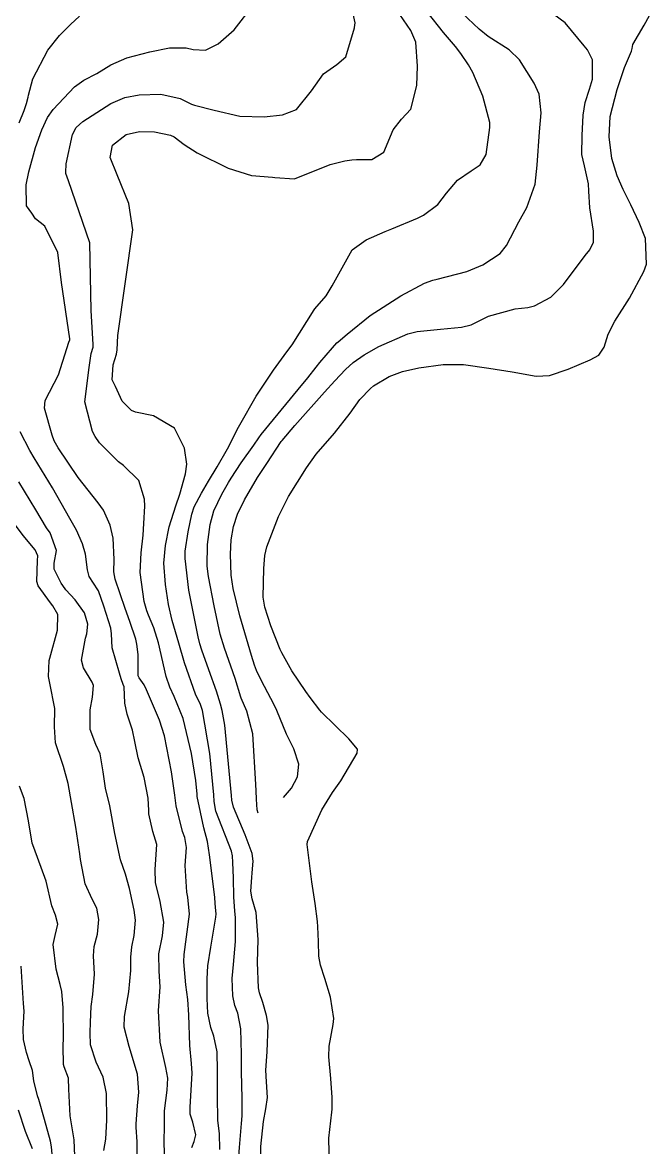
# Model space of a CAD drawing. Header units: feet. Extents: x 1313198 to 1317500, y 385000 to 389511.
# Drawn here: x 1316829.9 to 1317014.5, y 385331.3 to 385662.6 of the extents above; entities that cross this region are included whole.
import ezdxf

# ---------------------------------------------------------------- set-up
doc = ezdxf.new("R2010")
doc.units = ezdxf.units.FT
doc.layers.add('C-TOPO-MAJR', color=32, linetype='CONTINUOUS')

msp = doc.modelspace()

# ---------------------------------------------------------------- linework, layer by layer
at = {"layer": 'C-TOPO-MAJR'}
for points in [[(1316842.65, 385618.35), (1316842.72, 385620.92), (1316844.62, 385629.58), (1316845.72, 385631.6), (1316847.66, 385633.43), (1316855.92, 385638.71), (1316860.04, 385640.45), (1316864.22, 385641.3), (1316870.58, 385641.48), (1316876.31, 385640.22), (1316879.67, 385638.54), (1316880.54, 385638.2), (1316886.29, 385636.79), (1316893.84, 385634.98), (1316901.05, 385634.78), (1316906.41, 385635.35), (1316910.61, 385636.96), (1316915.02, 385642.39), (1316918.5, 385647.47), (1316922.45, 385650.18), (1316925.1, 385652.47), (1316927.63, 385660.95), (1316927.66, 385661.05), (1316927.89, 385662.49), (1316926.04, 385670.91)], [(1316832.59, 385606.38), (1316831.1, 385608.62), (1316830.98, 385614.8), (1316831.7, 385618.59), (1316833.66, 385625.75), (1316835.57, 385630.93), (1316837.28, 385634.6), (1316838.87, 385636.94), (1316845.23, 385643.59), (1316847.98, 385645.55), (1316851.74, 385647.58), (1316855.89, 385650.07), (1316860.57, 385652.18), (1316867.36, 385653.91), (1316873.22, 385655.09), (1316878.07, 385655.1), (1316880.16, 385654.63), (1316883.73, 385654.44), (1316887.46, 385656.31), (1316892.23, 385660.43), (1316897.98, 385667.84)], [(1316857.76, 385617.66), (1316855.67, 385622.82), (1316856.37, 385626.48), (1316860.38, 385629.53), (1316864.32, 385630.5), (1316868.77, 385630.37), (1316873.47, 385629.36), (1316874.5, 385628.85), (1316877.53, 385626.6), (1316881.37, 385624.13), (1316890.48, 385619.7), (1316897.32, 385617.55), (1316903.48, 385616.97), (1316904.15, 385616.87), (1316909.96, 385616.54), (1316920.51, 385620.76), (1316924.81, 385621.83), (1316926.87, 385622.11), (1316928.27, 385622.19), (1316932.73, 385622.22), (1316936.26, 385624.39), (1316939.09, 385630.95), (1316941.5, 385634.1), (1316944.27, 385637.08), (1316945.99, 385644.03), (1316946.18, 385649.7), (1316945.75, 385656.75), (1316944.21, 385660.21), (1316941.03, 385664.9)], [(1316899.94, 385327.04), (1316900.1, 385331.61), (1316900.82, 385338.96), (1316901.57, 385342.62), (1316902.03, 385345.99), (1316901.7, 385350.65), (1316901.55, 385354.06), (1316901.96, 385359.47), (1316902.19, 385367.28), (1316901.77, 385370.14), (1316900.69, 385374), (1316899.71, 385376.82), (1316899.38, 385378.27), (1316899.1, 385385.74), (1316899.28, 385392.51), (1316898.74, 385400.51), (1316897.56, 385404.49), (1316897.17, 385406.75), (1316897.4, 385410.83), (1316897.55, 385412.13), (1316897.81, 385415.61), (1316897.53, 385417.85), (1316895.49, 385423.32), (1316892.04, 385431.46), (1316891.51, 385433.54), (1316891.39, 385434.92), (1316889.5, 385455.65), (1316888.72, 385460), (1316888.21, 385461.86), (1316887.01, 385465.62), (1316884.72, 385471.98), (1316882.68, 385477.76), (1316882.12, 385479.59), (1316881.59, 385481.66), (1316878.89, 385495.42), (1316877.74, 385504.76), (1316877.78, 385506.85), (1316878.68, 385512.6), (1316879.72, 385517.81), (1316880.44, 385519.92), (1316882.61, 385523.98), (1316884.7, 385527.51), (1316887.24, 385531.76), (1316890.25, 385537), (1316893.5, 385543.4), (1316893.84, 385544.09), (1316898.66, 385552.52), (1316903.81, 385560.14), (1316906.9, 385564.54), (1316907.42, 385565.23), (1316909.3, 385567.62), (1316915.81, 385577.95), (1316916, 385578.2), (1316919.29, 385582.05), (1316921.12, 385585.06), (1316926.96, 385595.57), (1316931.08, 385598.57), (1316936.69, 385601.02), (1316938.67, 385601.75), (1316946.26, 385604.9), (1316948.03, 385605.78), (1316952.18, 385609), (1316954.73, 385612.31), (1316957.98, 385616.1), (1316962.07, 385618.9), (1316964.64, 385620.69), (1316966.4, 385623.7), (1316967.54, 385631.64), (1316967.48, 385633.1), (1316965.5, 385640.91), (1316962.54, 385647.85), (1316961.27, 385650.13), (1316959.01, 385653.4), (1316957.36, 385655.46), (1316953.83, 385659.63), (1316949.1, 385665.72)], [(1316899.26, 385429.71), (1316899.03, 385430.71), (1316898.79, 385433.83), (1316898.65, 385436.27), (1316898.64, 385438.2), (1316897.7, 385453.11), (1316895.93, 385459.72), (1316894.28, 385463.55), (1316894.15, 385463.93), (1316892.51, 385469.41), (1316889.38, 385478.33), (1316888.14, 385482.44), (1316886.29, 385490.82), (1316884.64, 385499.45), (1316884.3, 385502.51), (1316884.39, 385508.81), (1316885.17, 385514.77), (1316886.26, 385518.77), (1316888.56, 385523.68), (1316890.57, 385527.11), (1316891.35, 385528.37), (1316894.32, 385532.9), (1316897.97, 385538.07), (1316899.46, 385540.29), (1316900.14, 385541.22), (1316911.04, 385554.48), (1316913.92, 385557.91), (1316916.34, 385561.06), (1316917.42, 385562.46), (1316921.16, 385566.79), (1316922.43, 385568.18), (1316922.83, 385568.55), (1316925.49, 385570.76), (1316932.23, 385576.32), (1316941.31, 385582.07), (1316948.26, 385585.77), (1316950.71, 385586.66), (1316951.98, 385586.93), (1316960.77, 385589.21), (1316965.45, 385591.17), (1316970.57, 385594.54), (1316972.4, 385596.93), (1316976.02, 385603.86), (1316978.44, 385608.06), (1316980.84, 385614.91), (1316981.43, 385620.52), (1316982.12, 385630.35), (1316982.65, 385635.94), (1316982.08, 385641.46), (1316980.61, 385644.69), (1316976.27, 385651.52), (1316973.24, 385654.52), (1316967.07, 385658.47), (1316964.41, 385660.59), (1316959.4, 385665.28)], [(1316906.78, 385434.31), (1316909.11, 385437.12), (1316910.9, 385440.42), (1316911.25, 385444.2), (1316909.79, 385448.67), (1316907.62, 385452.99), (1316904.79, 385459.94), (1316904.01, 385461.63), (1316901.2, 385466.99), (1316899.31, 385470.68), (1316898.83, 385471.74), (1316898.24, 385473.36), (1316897.31, 385476.17), (1316893.85, 385487.83), (1316891.93, 385495.89), (1316891.36, 385499.84), (1316891.16, 385506), (1316891.35, 385510.17), (1316891.99, 385514.15), (1316893.22, 385517.75), (1316895.29, 385521.95), (1316899.13, 385528.55), (1316901.81, 385532.66), (1316906.09, 385539.19), (1316906.32, 385539.51), (1316910.05, 385543.9), (1316918.78, 385553.7), (1316921.82, 385557.06), (1316924.98, 385560.33), (1316927.28, 385562.41), (1316930.52, 385564.73), (1316934.87, 385567.16), (1316943.41, 385570.87), (1316946.15, 385571.52), (1316953, 385572.25), (1316959.22, 385572.81), (1316962.06, 385573.55), (1316967.13, 385576.08), (1316975, 385578.27), (1316978.76, 385578.64), (1316980.69, 385579.11), (1316985.49, 385581.66), (1316989.26, 385585.45), (1316995.59, 385593.99), (1316996.98, 385595.61), (1316998.05, 385597.83), (1316998.04, 385601.1), (1316996.99, 385607.97), (1316996.64, 385612.93), (1316996.58, 385615.06), (1316995.36, 385620.32), (1316994.63, 385623.72), (1316994.69, 385629.26), (1316995.04, 385635.29), (1316995.63, 385639), (1316996.87, 385642.96), (1316997.73, 385645.84), (1316997.72, 385651.6), (1316996.26, 385654.46), (1316995.29, 385655.7), (1316989.73, 385662.47), (1316986.4, 385664.93)], [(1316828.93, 385632.99), (1316830.38, 385636.65), (1316831.08, 385638.75), (1316831.55, 385640.58), (1316831.66, 385641.13), (1316832.95, 385646), (1316837.3, 385654.37), (1316840.79, 385658.69), (1316844.04, 385661.96), (1316846.71, 385664.4)], [(1316920.27, 385325.71), (1316920.12, 385333.99), (1316921.02, 385341.69), (1316921.12, 385342.58), (1316921.07, 385345.97), (1316920.69, 385351.64), (1316920.14, 385358.02), (1316920.16, 385361.13), (1316921.37, 385367.54), (1316921.55, 385369.28), (1316920.55, 385375.59), (1316918.94, 385381.09), (1316917.66, 385384.98), (1316917.16, 385387.61), (1316917.04, 385391.98), (1316916.9, 385396.24), (1316916.77, 385397.78), (1316916.12, 385403.14), (1316915.13, 385409.5), (1316914.87, 385411.05), (1316913.74, 385420.47), (1316913.84, 385421.43), (1316918.06, 385430.76), (1316921.22, 385435.79), (1316923.62, 385439.24), (1316928.49, 385447.35), (1316928.56, 385448.6), (1316925.95, 385451.62), (1316917.97, 385459.5), (1316917.49, 385460.05), (1316914.6, 385463.82), (1316913.29, 385465.56), (1316909.23, 385471.66), (1316906.29, 385476.98), (1316906.01, 385477.53), (1316905.81, 385477.97), (1316903.03, 385484.91), (1316901.23, 385490.37), (1316900.73, 385493.37), (1316900.91, 385501.75), (1316901.3, 385505.65), (1316901.87, 385508.13), (1316905.23, 385517.08), (1316908.22, 385522.98), (1316913.48, 385531.42), (1316916.41, 385535.46), (1316921.76, 385541.63), (1316926.4, 385547.52), (1316929.25, 385551.52), (1316932.36, 385554.82), (1316933.26, 385555.53), (1316937.91, 385558.32), (1316941.8, 385559.81), (1316946.59, 385560.86), (1316953.8, 385561.88), (1316959.8, 385561.82), (1316967.18, 385560.78), (1316974.08, 385559.68), (1316981.17, 385558.45), (1316985.09, 385558.57), (1316990.57, 385560.49), (1316997.05, 385563.24), (1316999.6, 385564.61), (1317001.19, 385566.98), (1317002.38, 385570.77), (1317004.32, 385574.63), (1317008.62, 385581.39), (1317012.86, 385589.2), (1317013.64, 385591.44), (1317013.33, 385599), (1317011.53, 385603.67), (1317009, 385608.82), (1317006.75, 385613.39), (1317004.98, 385617.37), (1317003.45, 385622.5), (1317002.63, 385628.86), (1317003.01, 385634.88), (1317005.02, 385642.85), (1317007.22, 385649.3), (1317009.22, 385654.07), (1317009.43, 385654.95), (1317009.68, 385656.07), (1317012.96, 385661.82), (1317014.55, 385664.64)], [(1316849.53, 385561), (1316850.07, 385565.09), (1316850.66, 385567), (1316850.73, 385567.77), (1316850.09, 385577.78), (1316849.73, 385597.67), (1316843.41, 385615.93), (1316842.65, 385618.11), (1316842.65, 385618.35)], [(1316857.23, 385555.38), (1316856.33, 385557.35), (1316856.58, 385561.78), (1316857.55, 385564.91), (1316857.73, 385566.14), (1316857.93, 385570.41), (1316862.42, 385601.54), (1316861.16, 385609.22), (1316857.76, 385617.66)], [(1316842.96, 385566.52), (1316843.57, 385568.41), (1316843.78, 385569.1), (1316843.8, 385569.37), (1316841.35, 385586), (1316840.29, 385594.79), (1316836.45, 385602.59), (1316833.69, 385604.71), (1316832.59, 385606.38)], [(1316879.75, 385331.25), (1316880.4, 385333.05), (1316880.97, 385335), (1316880.04, 385338.69), (1316879.3, 385341.1), (1316879.25, 385343.12), (1316879.87, 385353.18), (1316879.67, 385356.05), (1316879.18, 385361.34), (1316878.87, 385370.36), (1316878.53, 385374.89), (1316878.02, 385379.19), (1316877.37, 385385.99), (1316877.54, 385388.16), (1316879.1, 385399.97), (1316878.57, 385404.98), (1316878.26, 385406.42), (1316877.77, 385414.35), (1316878.16, 385419.61), (1316877.68, 385422.6), (1316877, 385424.37), (1316875.14, 385431.9), (1316874.75, 385435.01), (1316873.77, 385441.88), (1316871.74, 385452.48), (1316870.21, 385457.1), (1316866.41, 385466.06), (1316865.73, 385467.51), (1316864.2, 385469.6), (1316863.98, 385470.16), (1316863.94, 385476.48), (1316863.57, 385479.45), (1316863.22, 385480.95), (1316861.53, 385486.18), (1316860.13, 385490.04), (1316857.16, 385498.65), (1316856.8, 385500.82), (1316856.88, 385504.47), (1316856.58, 385510.67), (1316855.72, 385514.51), (1316853.71, 385518.97), (1316852.21, 385521.13), (1316846.29, 385528.55), (1316840.4, 385537.34), (1316839.25, 385539.4), (1316838.58, 385541), (1316836.35, 385548.98), (1316836.58, 385551.22), (1316840.5, 385558.82), (1316842.96, 385566.52)], [(1316888.03, 385330.7), (1316887.92, 385335.38), (1316887.44, 385339.26), (1316887.27, 385346.49), (1316887.35, 385353.87), (1316887.18, 385359.43), (1316886.25, 385364.1), (1316885.32, 385366.62), (1316884.45, 385370.83), (1316884.26, 385375.17), (1316884.22, 385380.98), (1316884.5, 385384.81), (1316885.33, 385390.29), (1316886.79, 385399.1), (1316886.87, 385400.12), (1316886.74, 385401.96), (1316886.66, 385403.22), (1316886.56, 385404.88), (1316885.01, 385416.8), (1316884.94, 385417.43), (1316884.32, 385421.38), (1316883.29, 385425.42), (1316881.37, 385434.68), (1316881.3, 385435.35), (1316880.9, 385439.33), (1316879.61, 385447.29), (1316877.22, 385457.58), (1316874.59, 385464.12), (1316873.25, 385466.81), (1316872.18, 385469.98), (1316869.93, 385479.91), (1316868.54, 385484.28), (1316867.02, 385488.08), (1316866.54, 385489.36), (1316865.74, 385492.09), (1316864.53, 385500.58), (1316864.87, 385506.36), (1316865.45, 385511.57), (1316865.66, 385515.06), (1316865.87, 385520.12), (1316865.79, 385522.21), (1316864.18, 385527.68), (1316859.59, 385532.14), (1316858.17, 385533.2), (1316852.57, 385538.77), (1316851.28, 385540.61), (1316850.45, 385542.11), (1316848.2, 385550.89), (1316849.53, 385561)], [(1316893.44, 385326.23), (1316893.8, 385331.29), (1316894.41, 385338.38), (1316894.61, 385340.62), (1316894.57, 385345.7), (1316894.34, 385353.69), (1316894.35, 385358.79), (1316894.2, 385366.27), (1316893.27, 385370.79), (1316892.42, 385373.12), (1316891.87, 385375.96), (1316891.66, 385381.03), (1316891.99, 385385.21), (1316892.61, 385391.94), (1316892.63, 385398.94), (1316892.44, 385400.98), (1316892.1, 385405.04), (1316892.04, 385410.66), (1316891.81, 385415.25), (1316891.7, 385417.14), (1316891.39, 385418.53), (1316886.86, 385430.28), (1316886.31, 385433.16), (1316886.23, 385435.14), (1316885.1, 385447.29), (1316882.89, 385459.97), (1316882.26, 385461.75), (1316880.85, 385464.76), (1316877.57, 385473.97), (1316875.9, 385479.75), (1316873.93, 385486.42), (1316872.83, 385491.18), (1316872.01, 385497.03), (1316871.54, 385503.39), (1316872.01, 385508.56), (1316873.12, 385514.03), (1316875.02, 385520.2), (1316876.19, 385523.62), (1316877.89, 385529.65), (1316878.25, 385532.53), (1316877.62, 385537.18), (1316874.65, 385543.14), (1316868.46, 385546.71), (1316863.16, 385547.79), (1316861.97, 385548.3), (1316859.22, 385551.01), (1316857.23, 385555.38)], [(1316871.84, 385325.72), (1316871.65, 385333.09), (1316871.71, 385337.6), (1316871.7, 385339.98), (1316871.67, 385342.12), (1316872.49, 385348.21), (1316872.72, 385351.65), (1316872.11, 385354.86), (1316870.39, 385362.32), (1316869.98, 385371.53), (1316870.42, 385378.57), (1316870.16, 385383.2), (1316870.02, 385388.27), (1316871.08, 385393.64), (1316871.51, 385397.67), (1316870.4, 385403.73), (1316869.08, 385409.28), (1316868.95, 385413.15), (1316869.4, 385420.51), (1316868.24, 385424.29), (1316867.05, 385429.51), (1316867.05, 385430.48), (1316866.93, 385434.16), (1316865.72, 385440.2), (1316863.96, 385445.99), (1316862.99, 385450.85), (1316862.31, 385454.18), (1316860.72, 385458.85), (1316859.99, 385462.08), (1316859.79, 385466.92), (1316859.55, 385467.65), (1316858.9, 385469.24), (1316858.45, 385470.99), (1316856.28, 385478.44), (1316856.13, 385482.57), (1316855.92, 385484.25), (1316853.79, 385490.72), (1316852.22, 385495.23), (1316852.06, 385495.53), (1316849.53, 385499.41), (1316849.02, 385501.37), (1316848.42, 385505.97), (1316847.59, 385509.04), (1316845.75, 385513.03), (1316843.83, 385516.46), (1316838.69, 385525.5), (1316833.33, 385534.4), (1316832.05, 385536.5), (1316829.21, 385542.02)], [(1316863.77, 385325.25), (1316863.61, 385332.94), (1316863.38, 385337.24), (1316863.34, 385338.28), (1316863.72, 385343.53), (1316864.17, 385347.61), (1316863.74, 385352.84), (1316861.26, 385361.01), (1316859.81, 385366.72), (1316859.9, 385369.82), (1316861.15, 385377.07), (1316861.79, 385383.44), (1316861.79, 385387.33), (1316862.06, 385390.35), (1316862.78, 385393.68), (1316863.18, 385398.18), (1316862.74, 385401.21), (1316861.37, 385407.53), (1316860.21, 385411.74), (1316858.73, 385415.99), (1316857.08, 385423.77), (1316855.62, 385431.87), (1316854.36, 385437.1), (1316853.67, 385441.94), (1316852.77, 385447.19), (1316851.47, 385449.93), (1316849.78, 385454.35), (1316849.8, 385460.18), (1316850.46, 385463.87), (1316850.74, 385467.32), (1316850.43, 385468.32), (1316847.85, 385472.5), (1316847.3, 385474.76), (1316848.47, 385481.31), (1316848.83, 385482.53), (1316849.14, 385485.38), (1316848.11, 385488.72), (1316845.34, 385492.54), (1316842.68, 385495.51), (1316842.47, 385495.77), (1316841.31, 385497.44), (1316839.16, 385501.61), (1316839.22, 385503.3), (1316839.86, 385507.03), (1316838.02, 385512.25), (1316836.99, 385513.79), (1316833.83, 385519.02), (1316828.78, 385527.33)], [(1316853.87, 385330.43), (1316854.42, 385333.75), (1316854.72, 385339.34), (1316854.61, 385347.22), (1316853.63, 385351.96), (1316851.55, 385356.45), (1316849.9, 385361.48), (1316849.84, 385365.09), (1316849.93, 385368.16), (1316850.1, 385372.83), (1316850.61, 385376.31), (1316851.11, 385382.33), (1316850.74, 385387.7), (1316850.99, 385390.44), (1316851.96, 385394.09), (1316852.37, 385398.39), (1316851.77, 385401.71), (1316850.41, 385404.36), (1316848.3, 385408.9), (1316846.97, 385416.12), (1316846.8, 385417.74), (1316845.57, 385425.63), (1316844.28, 385432.85), (1316843.37, 385438.51), (1316841.94, 385443.46), (1316839.63, 385450.45), (1316839.32, 385455.14), (1316839.44, 385460.59), (1316837.97, 385468.02), (1316837.54, 385469.97), (1316837.76, 385474.66), (1316837.93, 385475.37), (1316840.18, 385483.57), (1316840.29, 385488.23), (1316838.77, 385490.82), (1316838.11, 385491.63), (1316834.46, 385496.72), (1316834.08, 385497.9), (1316834.33, 385504.14), (1316834.38, 385505.5), (1316833.64, 385507.25), (1316830.09, 385511.5), (1316826.59, 385516.15)], [(1316845.25, 385328.75), (1316845.05, 385333.55), (1316843.94, 385340.58), (1316843.56, 385348.43), (1316843.41, 385351.67), (1316842.12, 385355.07), (1316841.95, 385355.76), (1316841.87, 385361.12), (1316841.92, 385363.59), (1316841.87, 385372.41), (1316841.46, 385377.21), (1316841.01, 385379.23), (1316839.79, 385383.82), (1316838.87, 385391.01), (1316839.51, 385393.71), (1316840.32, 385397.04), (1316839.58, 385399.7), (1316838.55, 385402.47), (1316836.84, 385409.7), (1316833.22, 385419.64), (1316832.76, 385420.94), (1316831.6, 385427.5), (1316830.39, 385434), (1316829.04, 385437.66)], [(1316839.05, 385324.99), (1316838.37, 385331.5), (1316838.16, 385333.14), (1316836.39, 385339.53), (1316834.65, 385345.44), (1316834.31, 385346.52), (1316833.23, 385350.91), (1316832.78, 385353.91), (1316831.88, 385356.84), (1316831.04, 385359.3), (1316830.15, 385363.12), (1316830.11, 385366.26), (1316830.33, 385371.45), (1316830.16, 385373.73), (1316829.44, 385384.67)], [(1316832.78, 385330.92), (1316830.73, 385336.01), (1316828.66, 385342.3)]]:
    msp.add_lwpolyline(points, dxfattribs=at)

doc.saveas('drawing.dxf')
